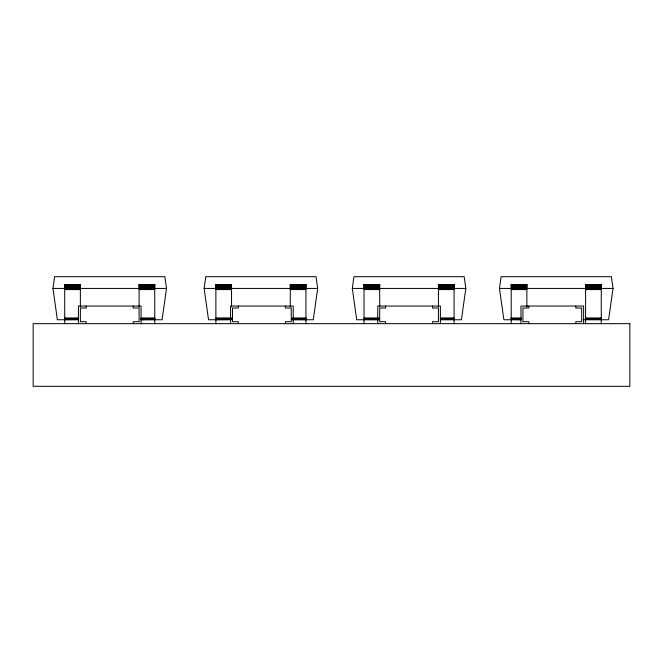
<?xml version="1.0" encoding="UTF-8"?>
<svg xmlns="http://www.w3.org/2000/svg" width="663" height="663" viewBox="0 0 663 663"><rect width="100%" height="100%" fill="white"/><g stroke="black" fill="none" stroke-linecap="round" stroke-linejoin="round"><path stroke-width="0.99" d="M78.408 319.732L57.366 319.757L52.965 288.43L54.615 276.686L164.855 276.686L166.504 288.43L162.103 319.757L141.053 319.757M231.544 319.732L208.538 319.757L204.129 288.43L205.787 276.686L316.027 276.686L317.676 288.43L313.276 319.757L292.226 319.757M363.879 319.757L356.694 319.757L352.293 288.43L353.943 276.686L464.183 276.686L465.832 288.43L461.431 319.757L454.246 319.757M511.057 319.757L503.872 319.757L499.471 288.43L501.12 276.686L611.361 276.686L613.018 288.43L608.609 319.757L601.424 319.757M64.709 284.593L80.372 284.593M139.097 284.593L154.761 284.593M215.881 284.593L231.544 284.593M290.27 284.593L305.933 284.593M364.037 284.593L379.7 284.593M438.425 284.593L454.089 284.593M511.214 284.593L526.878 284.593M585.603 284.593L601.266 284.593M64.709 284.817L80.372 284.817M139.097 284.817L154.761 284.817M215.881 284.817L231.544 284.817M290.27 284.817L305.933 284.817M364.037 284.817L379.7 284.817M438.425 284.817L454.089 284.817M511.214 284.817L526.878 284.817M585.603 284.817L601.266 284.817M64.709 285.173L80.372 285.173M139.097 285.173L154.761 285.173M215.881 285.173L231.544 285.173M290.27 285.173L305.933 285.173M364.037 285.173L379.7 285.173M438.425 285.173L454.089 285.173M511.214 285.173L526.878 285.173M585.603 285.173L601.266 285.173M64.709 285.67L80.372 285.67M139.097 285.67L154.761 285.67M215.881 285.67L231.544 285.67M290.27 285.67L305.933 285.67M364.037 285.67L379.7 285.67M438.425 285.67L454.089 285.67M511.214 285.67L526.878 285.67M585.603 285.67L601.266 285.67M64.709 286.275L80.372 286.275M139.097 286.275L154.761 286.275M215.881 286.275L231.544 286.275M290.27 286.275L305.933 286.275M364.037 286.275L379.7 286.275M438.425 286.275L454.089 286.275M511.214 286.275L526.878 286.275M585.603 286.275L601.266 286.275M64.709 286.996L80.372 286.996M139.097 286.996L154.761 286.996M215.881 286.996L231.544 286.996M290.27 286.996L305.933 286.996M364.037 286.996L379.7 286.996M438.425 286.996L454.089 286.996M511.214 286.996L526.878 286.996M585.603 286.996L601.266 286.996M64.709 287.8L80.372 287.8M139.097 287.8L154.761 287.8M215.881 287.8L231.544 287.8M290.27 287.8L305.933 287.8M364.037 287.8L379.7 287.8M438.425 287.8L454.089 287.8M511.214 287.8L526.878 287.8M585.603 287.8L601.266 287.8M52.965 288.43L65.347 288.43M79.8 288.43L139.669 288.43M154.123 288.43L166.504 288.43M204.129 288.43L216.519 288.43M230.973 288.43L290.842 288.43M305.295 288.43L317.676 288.43M352.293 288.43L364.675 288.43M379.128 288.43L438.997 288.43M453.451 288.43L465.832 288.43M499.471 288.43L511.853 288.43M526.306 288.43L586.175 288.43M600.628 288.43L613.018 288.43M64.709 288.662L80.372 288.662M139.097 288.662L154.761 288.662M215.881 288.662L231.544 288.662M290.27 288.662L305.933 288.662M364.037 288.662L379.7 288.662M438.425 288.662L454.089 288.662M511.214 288.662L526.878 288.662M585.603 288.662L601.266 288.662M64.709 289.574L80.372 289.574M139.097 289.574L154.761 289.574M215.881 289.574L231.544 289.574M290.27 289.574L305.933 289.574M364.037 289.574L379.7 289.574M438.425 289.574L454.089 289.574M511.214 289.574L526.878 289.574M585.603 289.574L601.266 289.574M64.709 318.074L78.408 318.074M141.053 318.074L154.761 318.074M215.881 318.074L231.544 318.074M292.226 318.074L305.933 318.074M364.037 318.074L378.722 318.074M440.389 318.074L454.089 318.074M511.214 318.074L521.002 318.074M585.603 318.074L601.266 318.074M64.709 318.373L78.408 318.373M141.053 318.373L154.761 318.373M215.881 318.373L231.544 318.373M292.226 318.373L305.933 318.373M364.037 318.373L378.722 318.373M440.389 318.373L454.089 318.373M511.214 318.373L521.002 318.373M585.603 318.373L601.266 318.373M64.709 318.663L78.408 318.663M141.053 318.663L154.761 318.663M215.881 318.663L231.544 318.663M292.226 318.663L305.933 318.663M364.037 318.663L378.722 318.663M440.389 318.663L454.089 318.663M511.214 318.663L521.002 318.663M585.603 318.663L601.266 318.663M64.709 318.928L78.408 318.928M141.053 318.928L154.761 318.928M215.881 318.928L231.544 318.928M292.226 318.928L305.933 318.928M364.037 318.928L378.722 318.928M440.389 318.928L454.089 318.928M511.214 318.928L521.002 318.928M585.603 318.928L601.266 318.928M64.709 319.168L78.408 319.168M141.053 319.168L154.761 319.168M215.881 319.168L231.544 319.168M292.226 319.168L305.933 319.168M364.037 319.168L378.722 319.168M440.389 319.168L454.089 319.168M511.214 319.168L521.002 319.168M585.603 319.168L601.266 319.168M64.709 319.375L78.408 319.375M141.053 319.375L154.761 319.375M215.881 319.375L231.544 319.375M292.226 319.375L305.933 319.375M364.037 319.375L378.722 319.375M440.389 319.375L454.089 319.375M511.214 319.375L521.002 319.375M585.603 319.375L601.266 319.375M64.709 319.657L78.408 319.541M141.053 319.657L154.761 319.541M215.881 319.657L231.544 319.541M292.226 319.541L305.933 319.657M364.037 319.541L378.722 319.657M454.089 319.541L440.389 319.657L454.089 319.757M511.214 319.541L521.002 319.657M585.603 319.541L601.266 319.657L582.943 319.757M364.037 319.757L378.722 319.757M511.214 319.732L521.002 319.757M601.266 284.518L601.266 323.668M585.603 284.518L585.603 323.668M583.606 323.668L583.606 306.049L520.961 306.049L520.961 323.668M575.782 306.049L575.782 308.005L581.65 308.005L581.65 321.712L575.782 321.712L575.782 323.668M528.792 306.049L528.792 308.005L522.925 308.005L522.925 321.712L528.792 321.712L528.792 323.668M526.878 284.518L526.878 306.878M511.214 284.518L511.214 323.668M454.089 284.518L454.089 323.668M440.389 323.668L440.389 306.049L377.744 306.049L377.744 323.668M438.425 284.518L438.425 306.878M432.558 306.049L432.558 308.005L438.425 308.005L438.425 321.712L432.558 321.712L432.558 323.668M385.568 306.049L385.568 308.005L379.7 308.005L379.7 321.712L385.568 321.712L385.568 323.668M379.7 284.518L379.7 306.878M364.037 284.518L364.037 323.668M305.933 284.518L305.933 323.668M293.212 323.668L293.212 306.049L230.558 306.049L230.558 323.668M290.27 284.518L290.27 306.878M285.38 306.049L285.38 308.005L291.248 308.005L291.248 321.712L285.38 321.712L285.38 323.668M238.39 306.049L238.39 308.005L232.522 308.005L232.522 321.712L238.39 321.712L238.39 323.668M231.544 284.518L231.544 306.878M215.881 284.518L215.881 323.668M154.761 284.518L154.761 323.668M141.053 323.668L141.053 306.049L78.408 306.049L78.408 323.668M139.097 284.518L139.097 306.878M133.23 306.049L133.23 308.005L139.097 308.005L139.097 321.712L133.23 321.712L133.23 323.668M86.24 306.049L86.24 308.005L80.372 308.005L80.372 321.712L86.24 321.712L86.24 323.668M80.372 284.518L80.372 306.878M64.709 284.518L64.709 323.668M629.85 323.668L33.15 323.668L33.15 386.314L629.85 386.314L629.85 323.668"/></g></svg>
